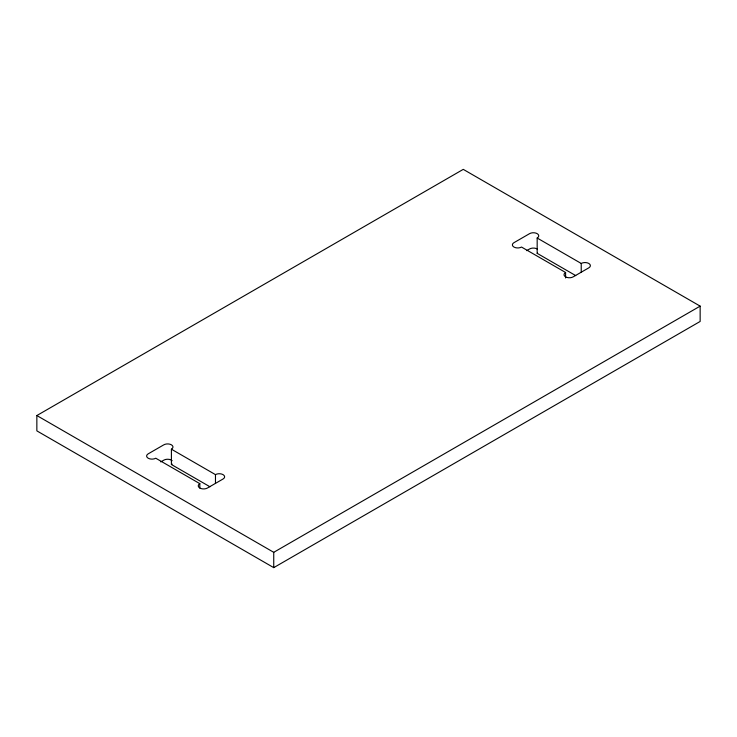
<?xml version="1.0" encoding="UTF-8"?>
<svg xmlns="http://www.w3.org/2000/svg" width="737" height="737" viewBox="0 0 737 737"><rect width="100%" height="100%" fill="white"/><g stroke="black" fill="none" stroke-linecap="round" stroke-linejoin="round"><path stroke-width="1.11" d="M36.85 415.548L463.26 169.363L700.15 306.131L700.15 321.452L273.74 567.637L36.85 430.869L36.85 415.548L273.74 552.317L700.15 306.131M526.66 250.654L529.59 248.968A5.362 3.095 0 0 1 537.494 249.17M160.758 461.906L163.66 460.238A5.362 3.095 0 0 1 172.154 460.68M537.172 238.023L581.226 263.459A5.362 3.095 0 0 1 588.808 263.459A5.362 3.095 0 0 1 588.808 267.835L573.174 276.863A5.362 3.095 0 0 1 565.592 276.863A5.362 3.095 0 0 1 565.592 272.487L521.529 247.052A5.362 3.095 0 0 1 513.956 247.052A5.362 3.095 0 0 1 513.956 242.676L529.59 233.647A5.362 3.095 0 0 1 537.172 233.647A5.362 3.095 0 0 1 537.172 238.023L537.172 253.344L575.726 275.601M171.408 449.192L215.471 474.628A5.362 3.095 0 0 1 223.044 474.628A5.362 3.095 0 0 1 223.044 479.013L207.41 488.032A5.362 3.095 0 0 1 199.828 488.032A5.362 3.095 0 0 1 199.828 483.656L155.774 458.221A5.362 3.095 0 0 1 148.192 458.221A5.362 3.095 0 0 1 148.192 453.845L163.66 444.918A5.362 3.095 0 0 1 171.316 444.77A5.362 3.095 0 0 1 171.408 449.192L171.408 464.513L209.962 486.77M581.226 263.459L581.226 272.211M565.592 272.487L565.592 277.96M273.74 552.317L273.74 567.637M215.471 474.628L215.471 483.389M199.828 483.656L199.828 488.032M172.071 464.043A5.362 3.095 0 0 1 171.408 464.513M537.494 253.132A5.362 3.095 0 0 1 537.172 253.344"/></g></svg>
